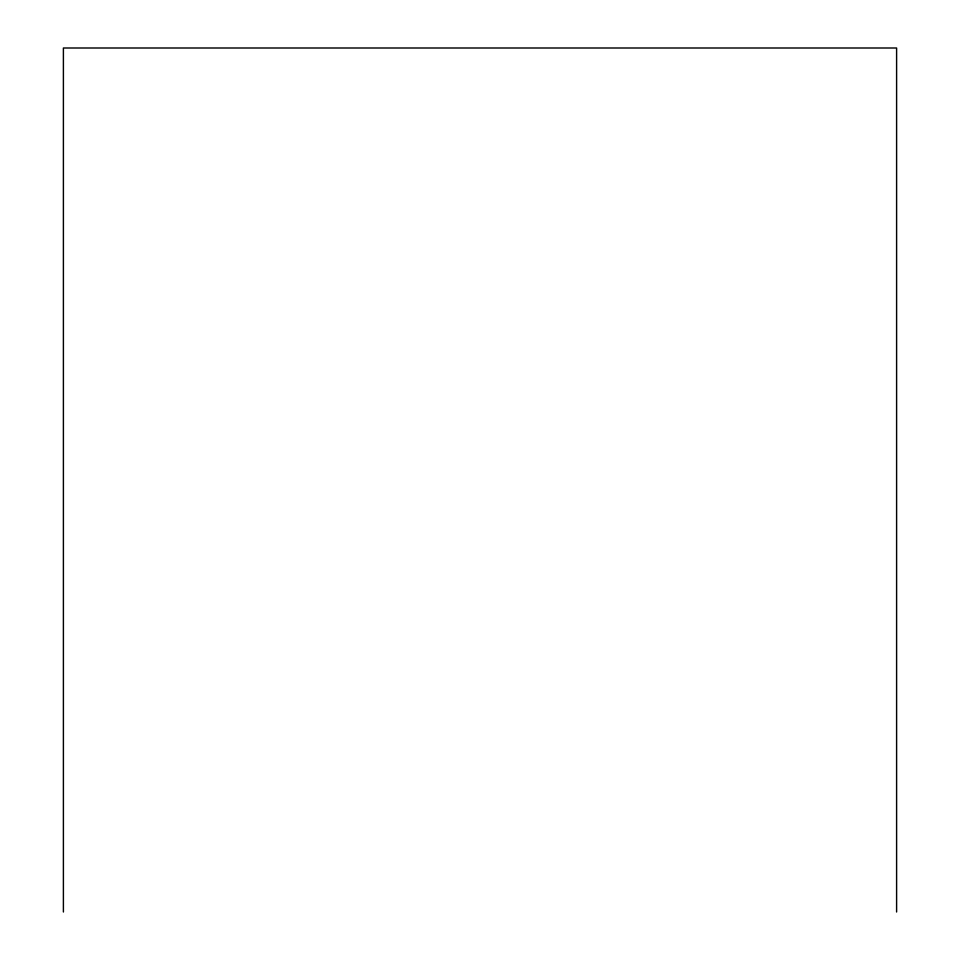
<?xml version="1.0" encoding="UTF-8"?>
<svg xmlns="http://www.w3.org/2000/svg" width="960" height="960" viewBox="0 0 960 960"><rect width="100%" height="100%" fill="white"/><g stroke="black" fill="none" stroke-linecap="round" stroke-linejoin="round"><path stroke-width="1.44" d="M896.604 912L896.604 48L63.396 48L63.396 912"/></g></svg>
